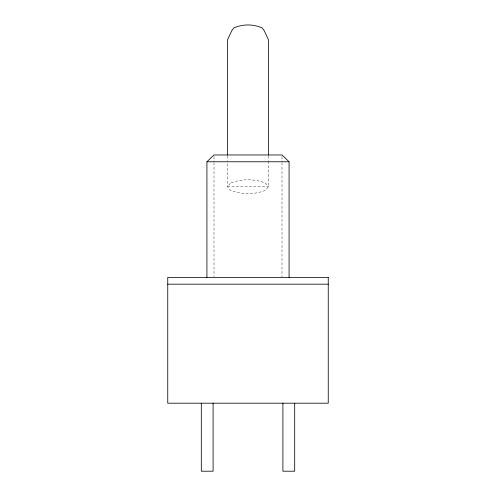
<?xml version="1.0" encoding="UTF-8"?>
<svg xmlns="http://www.w3.org/2000/svg" width="496" height="496" viewBox="0 0 496 496"><rect width="100%" height="100%" fill="white"/><g stroke="black" fill="none" stroke-linecap="round" stroke-linejoin="round"><path stroke-width="0.37" stroke-dasharray="2.48 1.86" d="M282.001 156.525L282.001 161.95M282.001 162.725L282.001 277.388M268.404 155.781L268.404 160.419M268.404 161.194L268.404 186.719L265.67 190.21C254.529 194.804 241.471 194.804 230.33 190.21L227.596 186.719L227.596 161.194M227.596 155.781L227.596 160.419M213.999 156.525L213.999 161.95M213.999 162.725L213.999 276.613M230.33 183.235L227.596 186.719L268.404 186.719L265.67 183.235C254.529 178.634 241.471 178.634 230.33 183.235"/><path stroke-width="0.74" d="M206.925 277.388L206.925 161.777L213.999 154.975L282.001 154.975L289.075 161.777L289.075 277.388M206.925 161.777L289.075 161.777M167.753 284.183L328.247 284.183M294.692 403.192L294.692 471.2L282.912 471.2L282.912 403.192M268.404 155.006L268.404 39.742L264.275 30.702L262.099 27.919C253.177 23.957 242.823 23.957 233.901 27.919L231.725 30.702L227.596 39.742L227.596 155.006M213.088 403.192L213.088 471.2L201.308 471.2L201.308 403.192M328.247 277.388L167.753 277.388L167.753 403.192L328.247 403.192L328.247 277.388"/></g></svg>
